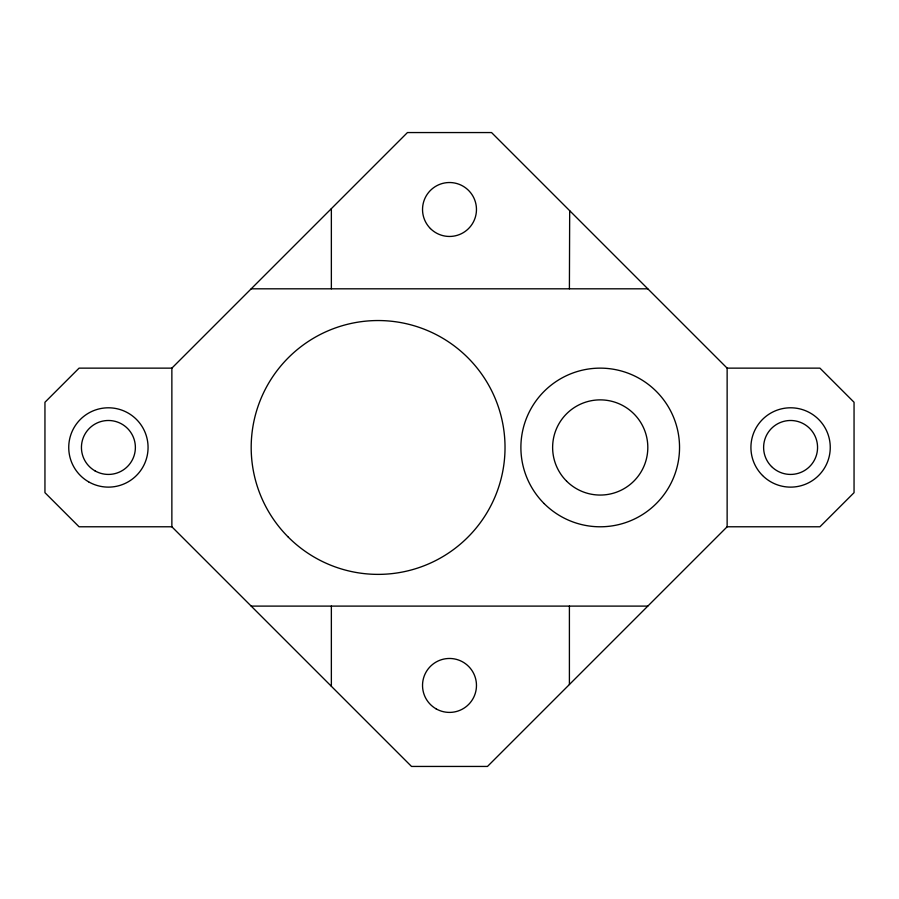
<?xml version="1.0" encoding="UTF-8"?>
<svg xmlns="http://www.w3.org/2000/svg" width="899" height="899" viewBox="0 0 899 899"><rect width="100%" height="100%" fill="white"/><g stroke="black" fill="none" stroke-linecap="round" stroke-linejoin="round"><path stroke-width="1.35" d="M569.404 288.815L569.685 210.692M171.866 368.141L407.449 132.558L491.551 132.558L727.134 368.141L727.134 526.78L487.483 766.442L411.517 766.442L171.866 526.78L171.866 368.141L79.067 368.141L44.95 402.258L44.95 492.674L79.067 526.78L171.866 526.78M251.192 288.815L647.808 288.815M727.134 368.141L819.933 368.141L854.05 402.258L854.05 492.674L819.933 526.78L727.134 526.78M251.192 606.106L647.808 606.106M569.404 606.106L569.404 684.521M331.36 208.647L331.36 288.815M331.36 606.106L331.36 686.274M288.365 537.209A126.916 126.916 0 0 0 500.698 480.313A126.916 126.916 0 0 0 345.261 324.865A126.916 126.916 0 0 0 288.365 537.209M566.561 481.111A47.591 47.591 0 0 0 646.19 459.782A47.591 47.591 0 0 0 587.901 401.493A47.591 47.591 0 0 0 566.561 481.111M544.12 503.552A79.326 79.326 0 0 0 676.835 467.997A79.326 79.326 0 0 0 579.686 370.838A79.326 79.326 0 0 0 544.12 503.552M436.015 708.794A26.97 26.97 0 0 0 476.47 685.431A26.97 26.97 0 0 0 436.015 662.08A26.97 26.97 0 0 0 436.015 708.794M430.43 228.56A26.97 26.97 0 0 0 475.549 216.468A26.97 26.97 0 0 0 442.522 183.441A26.97 26.97 0 0 0 430.43 228.56M94.923 470.818A26.97 26.97 0 0 0 135.378 447.466A26.97 26.97 0 0 0 94.923 424.103A26.97 26.97 0 0 0 94.923 470.818M88.574 481.808A39.657 39.657 0 0 0 148.065 447.466A39.657 39.657 0 0 0 88.574 413.113A39.657 39.657 0 0 0 88.574 481.808M771.522 466.536A26.97 26.97 0 0 0 816.64 454.445A26.97 26.97 0 0 0 783.613 421.406A26.97 26.97 0 0 0 771.522 466.536M762.543 475.504A39.657 39.657 0 0 0 828.9 457.726A39.657 39.657 0 0 0 780.321 409.146A39.657 39.657 0 0 0 762.543 475.504"/></g></svg>
